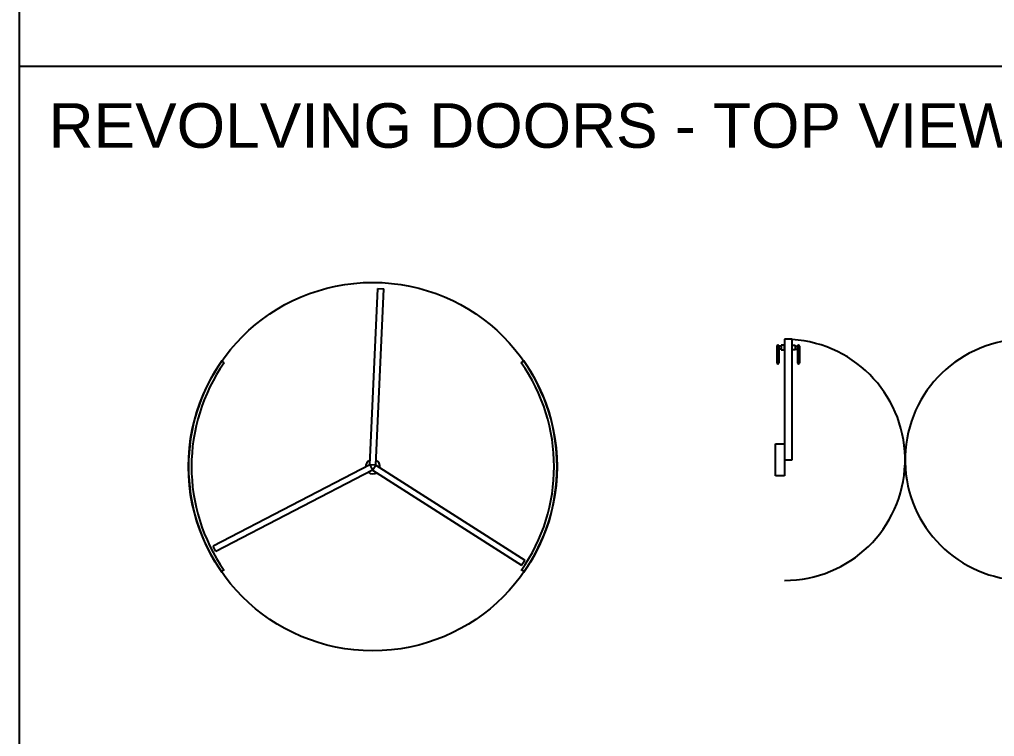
# Model space of a CAD drawing. Header units: inches. Extents: x -12530 to 36157, y 78659 to 110077.
# Drawn here: x -12530 to -5969, y 91947 to 96774 of the extents above; entities that cross this region are included whole.
import ezdxf

# ---------------------------------------------------------------- set-up
doc = ezdxf.new("R2010")
doc.units = ezdxf.units.IN
doc.header["$MEASUREMENT"] = 0
doc.layers.add('freecads.com', color=7, linetype='Continuous')
doc.styles.get("Standard").update_dxf_attribs({"font": 'arial.ttf'})

msp = doc.modelspace()

# ---------------------------------------------------------------- linework, layer by layer
at = {"layer": 'freecads.com'}
for p, q in [((-12530.4, 96459.4), (-12530.4, 110077.2)), ((-12530.4, 96459.4), (11592.6, 96459.4)), ((-12530.4, 81285), (-12530.4, 96459.4)), ((-10119.5, 94963.3), (-10079.6, 94961.5)), ((-7331.8, 94620.8), (-7382.5, 94620.8)), ((-7382.5, 94620.8), (-7382.5, 93809.3)), ((-7331.8, 93809.3), (-7331.8, 94620.8)), ((-7433.2, 94575.1), (-7433.2, 94460.5)), ((-7404.3, 94575.1), (-7419.4, 94575.1)), ((-7419.4, 94575.1), (-7419.4, 94460.5)), ((-7404.3, 94554.9), (-7419.4, 94554.9)), ((-7382.5, 94580.2), (-7404.3, 94580.2)), ((-7404.3, 94580.2), (-7404.3, 94549.8)), ((-7404.3, 94549.8), (-7382.5, 94549.8)), ((-7382.5, 94549.8), (-7382.5, 94580.2)), ((-7331.8, 94549.8), (-7331.8, 94580.2)), ((-7331.8, 94580.2), (-7310, 94580.2)), ((-7310, 94549.8), (-7331.8, 94549.8)), ((-7310, 94580.2), (-7310, 94549.8)), ((-7310, 94575.1), (-7294.9, 94575.1)), ((-7310, 94554.9), (-7294.9, 94554.9)), ((-7294.9, 94575.1), (-7294.9, 94460.5)), ((-7281.1, 94575.1), (-7281.1, 94460.5)), ((-7442.5, 93701.8), (-7442.5, 93916.8)), ((-7442.5, 93916.8), (-7382.5, 93916.8)), ((-7382.5, 93916.8), (-7382.5, 93701.8)), ((-7382.5, 93809.3), (-7331.8, 93809.3)), ((-7382.5, 93701.8), (-7442.5, 93701.8))]:
    msp.add_line(p, q, dxfattribs=at)
at = {"layer": 'freecads.com', "ltscale": 10}
for p, q in [((-10172.4, 93776), (-10119.5, 94963.3)), ((-10132.5, 93774.2), (-10079.6, 94961.5)), ((-11152.3, 94463.3), (-11168.6, 94474.8)), ((-9153.5, 94463.3), (-9137.2, 94474.8)), ((-10172.4, 93776), (-11227, 93228.2)), ((-10132.5, 93774.2), (-10172.4, 93776)), ((-10172.4, 93776), (-10154, 93740.5)), ((-10154, 93740.5), (-10132.5, 93774.2)), ((-10132.5, 93774.2), (-9130.7, 93134.7)), ((-10154, 93740.5), (-11208.6, 93192.7)), ((-10154, 93740.5), (-9152.2, 93101)), ((-11208.6, 93192.7), (-11227, 93228.2)), ((-9152.2, 93101), (-9130.7, 93134.7)), ((-11152.3, 93071.1), (-11168.6, 93059.7)), ((-9153.5, 93071.1), (-9137.2, 93059.7))]:
    msp.add_line(p, q, dxfattribs=at)
at = {"layer": 'freecads.com'}
msp.add_circle((-10152.9, 93763.6), 1240, dxfattribs=at)
at = {"layer": 'freecads.com', "ltscale": 10}
for centre, radius, start, end in [((-10152.9, 93763.6), 1240, 145, 215), ((-10152.9, 93763.6), 1220, 145, 215), ((-10152.9, 93763.6), 1220, 325, 35), ((-10152.9, 93763.6), 1240, 325, 35), ((-10152.9, 93763.5), 48.9, 111.61671, 183.28122), ((-10152.9, 93763.5), 48.9, 351.61671, 63.28122), ((-10152.9, 93763.5), 48.9, 231.61672, 303.28122)]:
    msp.add_arc(centre, radius, start, end, dxfattribs=at)
at = {"layer": 'freecads.com'}
for centre, major_axis, start_param, end_param in [((-7382.5, 93809.3), (0, -811.5), 0, 3.079052), ((-5759.5, 93809.3), (0, 811.5), 0, 3.079052), ((-7426.3, 94572.9), (0, -7.28), 1.878512, 4.404581), ((-7288, 94572.9), (0, -7.28), 1.878513, 4.404581), ((-7426.3, 94462.7), (0, -7.28), -1.262966, 1.263103), ((-7288, 94462.7), (0, -7.28), -1.263023, 1.263045)]:
    msp.add_ellipse(centre, major_axis=major_axis, ratio=0.999999, start_param=start_param, end_param=end_param, dxfattribs=at)

# ---------------------------------------------------------------- texts
at = {"layer": 'freecads.com', "insert": (-12334.3, 96210), "char_height": 300, "attachment_point": 1}
msp.add_mtext_dynamic_manual_height_columns('REVOLVING DOORS - TOP VIEW', width=1164332.793, gutter_width=20, heights=[0], dxfattribs=at)

doc.saveas('drawing.dxf')
